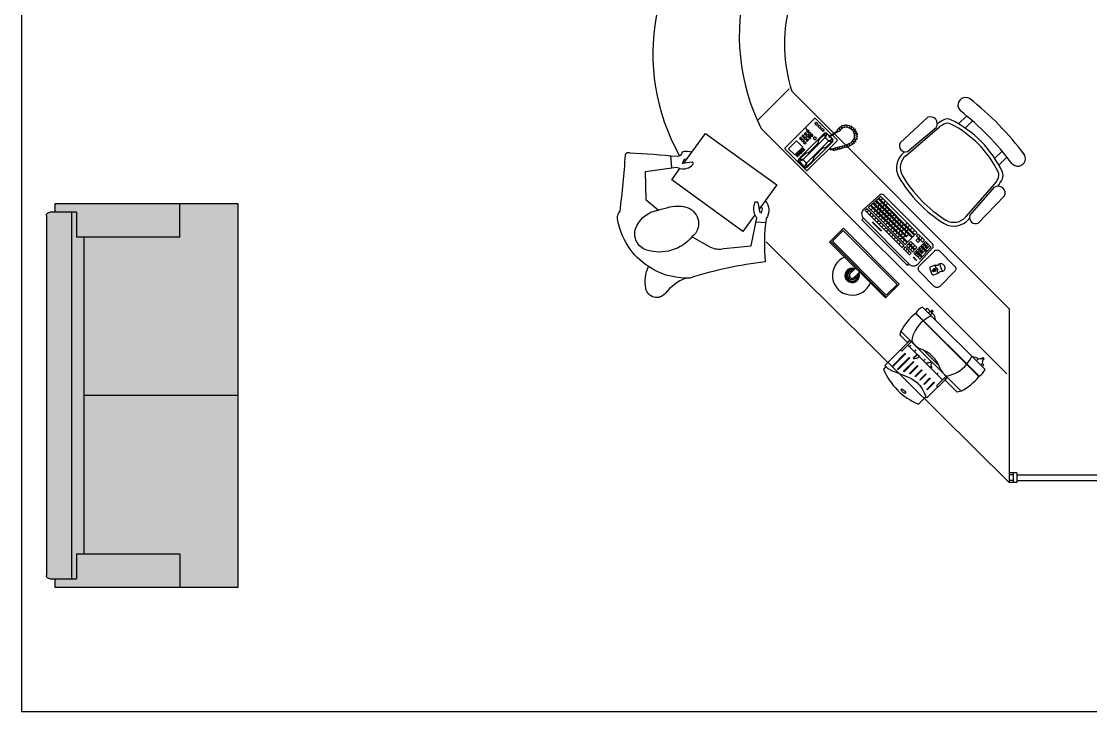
# Model space of a CAD drawing. Header units: inches. Extents: x -55 to 600, y -103 to 167.
# Drawn here: x 418.48 to 424.05, y 40.9 to 44.5 of the extents above; entities that cross this region are included whole.
import ezdxf

# ---------------------------------------------------------------- set-up
doc = ezdxf.new("R2010")
doc.units = ezdxf.units.IN
doc.header["$MEASUREMENT"] = 0
for name, color, linetype in [('AI-Hatch mob', 254, 'Continuous'), ('AI-Mob', 2, 'Continuous'), ('ARREDI_attrezzature', 175, 'Continuous')]:
    doc.layers.add(name, color=color, linetype=linetype)

# ---------------------------------------------------------------- blocks, each defined once
blk = doc.blocks.new('hgfhgd')
at = {"layer": 'ARREDI_attrezzature', "linetype": 'ByBlock'}
h = blk.add_hatch(dxfattribs=at)
h.set_pattern_fill('HEX', color=256, scale=0.01907, angle=405, style=0)
h.set_pattern_definition([(90.04306, (320.3248107, -12.4079187), (0.0041287445, 3.1028e-06), [0.0023837324, -0.0047674648]), (330.04306, (320.3248107, -12.4079187), (-0.0020616851, -0.003577149), [0.0023837324, -0.0047674648]), (30.04306, (320.324809, -12.405535), (0.0020670594, -0.0035740462), [0.0023837324, -0.0047674648])])
edge = h.paths.add_edge_path()
edge.add_line((311.9801, -3.4889), (311.9741, -3.4949))
edge.add_ellipse((311.9453, -3.5029), major_axis=(0.0211, -0.0211), ratio=1, start_angle=119.2713, end_angle=420.6426, ccw=False)
edge.add_line((311.9534, -3.4742), (311.9594, -3.4682))
edge.add_ellipse((311.9453, -3.5029), major_axis=(0.0265, -0.0265), ratio=1, start_angle=112.915, end_angle=426.9988)
for p, q in [((312.7643, -3.675), (312.7643, -4.5828)), ((312.8043, -4.5328), (312.7643, -4.5328)), ((312.7843, -4.5428), (312.7643, -4.5428)), ((312.7843, -4.5328), (312.7843, -4.5828)), ((312.8043, -4.5328), (312.8043, -4.5828)), ((312.8043, -4.5428), (313.597, -4.5428)), ((312.7843, -4.5728), (312.7643, -4.5728)), ((312.8043, -4.5828), (312.7643, -4.5828)), ((312.8043, -4.5728), (313.597, -4.5728))]:
    blk.add_line(p, q)
for centre, radius, start, end in [((311.9903, -2.3467), 1.0841, 130.3829, 209.1721), ((312.4408, -2.2523), 1.0841, 165.1912, 206.5302), ((312.412, -2.2962), 0.8197, 166.3789, 197.4673), ((312.6747, -2.2523), 1.0841, 206.2138, 209.1721)]:
    blk.add_arc(centre, radius, start, end)
for p, q in [((311.6168, -2.5289), (311.451, -2.6946)), ((311.6301, -2.5423), (312.7626, -3.675)), ((312.5002, -2.7125), (312.5426, -2.671)), ((311.7495, -2.6837), (311.5947, -2.8388)), ((311.754, -2.6837), (311.7495, -2.6837)), ((311.7506, -2.7095), (311.7574, -2.7028)), ((311.7619, -2.7207), (311.7506, -2.7095)), ((311.8382, -2.7677), (311.754, -2.6837)), ((311.7574, -2.7028), (311.7686, -2.714)), ((311.7686, -2.714), (311.7619, -2.7207)), ((311.7664, -2.7252), (311.7731, -2.7185)), ((311.7776, -2.7364), (311.7664, -2.7252)), ((311.7731, -2.7185), (311.7843, -2.7297)), ((311.7843, -2.7297), (311.7776, -2.7364)), ((311.8789, -2.7315), (311.8855, -2.7258)), ((311.8814, -2.7417), (311.8789, -2.7315)), ((311.8855, -2.7258), (311.8935, -2.7324)), ((311.8921, -2.721), (311.9003, -2.7187)), ((311.8935, -2.7324), (311.8921, -2.721)), ((311.9171, -2.7301), (311.8975, -2.7324)), ((311.9003, -2.7187), (311.9057, -2.7269)), ((311.9057, -2.7269), (311.9089, -2.7174)), ((311.9089, -2.7174), (311.9164, -2.7167)), ((311.9164, -2.7167), (311.9178, -2.7258)), ((311.9355, -2.7357), (311.9171, -2.7301)), ((311.9178, -2.7258), (311.923, -2.7187)), ((311.923, -2.7187), (311.93, -2.7203)), ((311.93, -2.7203), (311.9309, -2.7303)), ((311.9309, -2.7303), (311.9378, -2.7221)), ((311.9378, -2.7221), (311.9439, -2.7255)), ((311.9439, -2.7255), (311.9407, -2.7346)), ((311.9407, -2.7346), (311.9496, -2.7312)), ((311.9496, -2.7312), (311.9539, -2.7346)), ((312.195, -2.8121), (312.3394, -2.6781)), ((312.2259, -2.8784), (312.4013, -2.7277)), ((312.2335, -2.8569), (312.3837, -2.7314)), ((312.5347, -2.7346), (312.5731, -2.6972)), ((311.4708, -2.7365), (312.7511, -4.0171)), ((311.8012, -2.76), (311.6655, -2.8959)), ((311.6766, -2.7814), (311.6699, -2.7882)), ((311.6833, -2.7882), (311.6766, -2.7814)), ((311.6889, -2.7691), (311.6822, -2.7758)), ((311.6822, -2.7758), (311.689, -2.7825)), ((311.6957, -2.7758), (311.6889, -2.7691)), ((311.689, -2.7825), (311.6957, -2.7758)), ((311.7002, -2.7803), (311.6934, -2.787)), ((311.6934, -2.787), (311.7002, -2.7938)), ((311.7013, -2.7567), (311.6945, -2.7635)), ((311.6945, -2.7635), (311.7013, -2.7702)), ((311.7069, -2.787), (311.7002, -2.7803)), ((311.7002, -2.7938), (311.7069, -2.787)), ((311.708, -2.7634), (311.7013, -2.7567)), ((311.7013, -2.7702), (311.708, -2.7634)), ((311.7125, -2.7679), (311.7058, -2.7747)), ((311.7058, -2.7747), (311.7125, -2.7814)), ((311.7136, -2.7444), (311.7069, -2.7511)), ((311.7069, -2.7511), (311.7136, -2.7578)), ((311.7193, -2.7747), (311.7125, -2.7679)), ((311.7125, -2.7814), (311.7193, -2.7747)), ((311.7204, -2.7511), (311.7136, -2.7444)), ((311.7136, -2.7578), (311.7204, -2.7511)), ((311.7237, -2.7791), (311.717, -2.7859)), ((311.717, -2.7859), (311.7238, -2.7926)), ((311.7248, -2.7556), (311.7181, -2.7623)), ((311.7181, -2.7623), (311.7249, -2.769)), ((311.7305, -2.7859), (311.7237, -2.7791)), ((311.7238, -2.7926), (311.7305, -2.7859)), ((311.7316, -2.7623), (311.7248, -2.7556)), ((311.7249, -2.769), (311.7316, -2.7623)), ((311.7361, -2.7668), (311.7294, -2.7735)), ((311.7294, -2.7735), (311.7361, -2.7803)), ((311.7428, -2.7735), (311.7361, -2.7668)), ((311.7361, -2.7803), (311.7428, -2.7735)), ((311.7418, -2.8465), (311.8023, -2.7858)), ((311.7496, -2.7802), (311.7428, -2.787)), ((311.7428, -2.787), (311.7518, -2.796)), ((311.7586, -2.7892), (311.7496, -2.7802)), ((311.8023, -2.7656), (311.772, -2.7959)), ((311.7821, -2.7409), (311.7888, -2.7342)), ((311.7933, -2.7521), (311.7821, -2.7409)), ((311.7888, -2.7342), (311.8, -2.7454)), ((311.8, -2.7454), (311.7933, -2.7521)), ((311.8124, -2.76), (311.8012, -2.76)), ((311.8079, -2.7622), (311.8023, -2.7656)), ((311.8023, -2.7656), (311.8023, -2.7858)), ((311.8023, -2.7858), (311.8057, -2.7847)), ((311.8057, -2.7847), (311.8147, -2.7645)), ((311.8214, -2.8004), (311.8057, -2.7847)), ((311.8147, -2.7645), (311.8079, -2.7622)), ((311.8282, -2.7757), (311.8124, -2.76)), ((311.8147, -2.7645), (311.8271, -2.7769)), ((311.8237, -2.7802), (311.8335, -2.7706)), ((311.827, -2.7835), (311.8237, -2.7802)), ((311.8367, -2.7752), (311.827, -2.7835)), ((311.8306, -2.7804), (311.8416, -2.7914)), ((311.845, -2.7925), (311.8318, -2.7794)), ((311.8335, -2.7706), (311.8476, -2.762)), ((311.8455, -2.7695), (311.8367, -2.7752)), ((311.8663, -2.7958), (311.8421, -2.7717)), ((311.8589, -2.7615), (311.8455, -2.7695)), ((311.8476, -2.762), (311.861, -2.754)), ((311.8651, -2.7567), (311.8589, -2.7615)), ((311.861, -2.754), (311.8666, -2.7479)), ((311.8707, -2.7506), (311.8651, -2.7567)), ((311.8666, -2.7479), (311.8687, -2.7472)), ((311.8687, -2.7422), (311.8737, -2.7363)), ((311.8687, -2.7472), (311.8687, -2.7422)), ((311.8778, -2.7517), (311.8707, -2.7506)), ((311.8737, -2.7363), (311.8814, -2.7417)), ((311.8821, -2.7456), (311.8778, -2.7517)), ((311.8975, -2.7324), (311.8821, -2.7456)), ((311.9503, -2.7482), (311.9355, -2.7357)), ((311.9442, -2.8071), (311.958, -2.7868)), ((311.9539, -2.7346), (311.9489, -2.7428)), ((311.9489, -2.7428), (311.9587, -2.738)), ((311.9578, -2.7671), (311.9503, -2.7482)), ((311.9619, -2.7434), (311.956, -2.7498)), ((311.956, -2.7498), (311.9657, -2.7505)), ((311.958, -2.7868), (311.9578, -2.7671)), ((311.9587, -2.738), (311.9619, -2.7434)), ((311.9675, -2.7559), (311.9601, -2.7621)), ((311.9601, -2.7621), (311.9707, -2.7609)), ((311.9712, -2.7677), (311.9623, -2.7712)), ((311.9623, -2.7712), (311.9714, -2.7748)), ((311.9717, -2.7805), (311.9623, -2.7834)), ((311.9623, -2.7834), (311.971, -2.788)), ((311.9657, -2.7505), (311.9675, -2.7559)), ((311.9707, -2.7609), (311.9712, -2.7677)), ((311.9714, -2.7748), (311.9717, -2.7805)), ((311.5947, -2.8388), (311.5947, -2.8432)), ((311.6553, -2.8005), (311.6138, -2.8421)), ((311.6138, -2.8421), (311.6464, -2.8746)), ((311.6464, -2.8746), (311.6879, -2.8331)), ((311.6879, -2.8331), (311.6553, -2.8005)), ((311.6699, -2.7882), (311.6766, -2.7949)), ((311.6766, -2.7949), (311.6833, -2.7882)), ((311.6878, -2.7926), (311.6811, -2.7994)), ((311.6811, -2.7994), (311.6879, -2.8061)), ((311.6856, -2.842), (311.689, -2.8387)), ((311.6946, -2.851), (311.6856, -2.842)), ((311.6946, -2.7994), (311.6878, -2.7926)), ((311.6879, -2.8061), (311.6946, -2.7994)), ((311.689, -2.8387), (311.698, -2.8476)), ((311.6991, -2.8039), (311.6923, -2.8106)), ((311.6923, -2.8106), (311.6991, -2.8173)), ((311.7058, -2.8106), (311.6991, -2.8039)), ((311.6991, -2.8173), (311.7058, -2.8106)), ((311.7114, -2.7915), (311.7047, -2.7982)), ((311.7047, -2.7982), (311.7114, -2.805)), ((311.7093, -2.9397), (311.8439, -2.8048)), ((311.7182, -2.7982), (311.7114, -2.7915)), ((311.7114, -2.805), (311.7182, -2.7982)), ((311.7116, -2.9554), (311.8663, -2.8003)), ((311.7272, -2.8543), (311.7384, -2.8431)), ((311.7597, -2.8218), (311.7384, -2.8431)), ((311.7518, -2.796), (311.7586, -2.7892)), ((311.7597, -2.8644), (311.8203, -2.8037)), ((311.7664, -2.8128), (311.7597, -2.8218)), ((311.7687, -2.8038), (311.7664, -2.8128)), ((311.772, -2.7959), (311.7687, -2.8038)), ((311.7934, -2.8397), (311.7844, -2.8464)), ((311.8024, -2.8374), (311.7934, -2.8397)), ((311.8102, -2.8341), (311.8024, -2.8374)), ((311.8405, -2.8037), (311.8102, -2.8341)), ((311.8203, -2.8037), (311.8214, -2.8004)), ((311.8405, -2.8037), (311.8203, -2.8037)), ((311.8214, -2.8004), (311.8416, -2.7914)), ((311.8317, -2.8474), (311.8248, -2.8419)), ((311.8282, -2.8385), (311.8333, -2.8418)), ((311.8333, -2.8418), (311.8376, -2.8424)), ((311.8376, -2.8424), (311.8426, -2.8433)), ((311.8439, -2.7981), (311.8405, -2.8037)), ((311.8416, -2.7914), (311.8439, -2.7981)), ((311.8439, -2.8048), (311.845, -2.7925)), ((311.8472, -2.8406), (311.8581, -2.8379)), ((311.8476, -2.8456), (311.8472, -2.8406)), ((311.8567, -2.842), (311.8544, -2.8515)), ((311.8608, -2.8497), (311.8567, -2.842)), ((311.8581, -2.8379), (311.8776, -2.8328)), ((311.869, -2.8379), (311.866, -2.8481)), ((311.8663, -2.8003), (311.8663, -2.7958)), ((311.8735, -2.8465), (311.869, -2.8379)), ((311.8776, -2.8328), (311.8917, -2.8283)), ((311.8794, -2.8347), (311.879, -2.8447)), ((311.8828, -2.8435), (311.8794, -2.8347)), ((311.8901, -2.8408), (311.8828, -2.8435)), ((311.8912, -2.8315), (311.8901, -2.8408)), ((311.8953, -2.8396), (311.8912, -2.8315)), ((311.8917, -2.8283), (311.8937, -2.8294)), ((311.8937, -2.8294), (311.8949, -2.8269)), ((311.8949, -2.8269), (311.9153, -2.821)), ((311.9026, -2.8374), (311.8953, -2.8396)), ((311.9053, -2.8278), (311.9026, -2.8374)), ((311.9099, -2.836), (311.9053, -2.8278)), ((311.916, -2.8348), (311.9099, -2.836)), ((311.9153, -2.821), (311.9442, -2.8071)), ((311.9185, -2.8242), (311.916, -2.8348)), ((311.9246, -2.8316), (311.9185, -2.8242)), ((311.9335, -2.8269), (311.9246, -2.8316)), ((311.9365, -2.8253), (311.9294, -2.8178)), ((311.9294, -2.8178), (311.9335, -2.8269)), ((311.9433, -2.8216), (311.9365, -2.8253)), ((311.9492, -2.8184), (311.943, -2.8123)), ((311.943, -2.8123), (311.9433, -2.8216)), ((311.956, -2.8139), (311.9492, -2.8184)), ((311.9603, -2.8073), (311.951, -2.8048)), ((311.951, -2.8048), (311.956, -2.8139)), ((311.9683, -2.7943), (311.9567, -2.795)), ((311.9567, -2.795), (311.9639, -2.8018)), ((311.9639, -2.8018), (311.9603, -2.8073)), ((311.971, -2.788), (311.9683, -2.7943)), ((311.5947, -2.8432), (311.7071, -2.9554)), ((311.652, -2.8757), (311.6554, -2.8724)), ((311.661, -2.8847), (311.652, -2.8757)), ((311.6554, -2.8724), (311.6644, -2.8813)), ((311.6587, -2.869), (311.6621, -2.8656)), ((311.6677, -2.878), (311.6587, -2.869)), ((311.6644, -2.8813), (311.661, -2.8847)), ((311.6621, -2.8656), (311.6711, -2.8746)), ((311.6655, -2.8959), (311.6644, -2.906)), ((311.6655, -2.8623), (311.6688, -2.8589)), ((311.6744, -2.8712), (311.6655, -2.8623)), ((311.6711, -2.8746), (311.6677, -2.878)), ((311.6677, -2.9027), (311.6711, -2.8971)), ((311.6688, -2.8589), (311.6778, -2.8679)), ((311.6711, -2.8971), (311.7014, -2.8667)), ((311.6711, -2.8971), (311.6913, -2.897)), ((311.6722, -2.8555), (311.6755, -2.8521)), ((311.6812, -2.8645), (311.6722, -2.8555)), ((311.6778, -2.8679), (311.6744, -2.8712)), ((311.6755, -2.8521), (311.6845, -2.8611)), ((311.6789, -2.8488), (311.6823, -2.8454)), ((311.6879, -2.8578), (311.6789, -2.8488)), ((311.6845, -2.8611), (311.6812, -2.8645)), ((311.6823, -2.8454), (311.6913, -2.8544)), ((311.6913, -2.8544), (311.6879, -2.8578)), ((311.6913, -2.897), (311.6902, -2.9004)), ((311.7418, -2.8465), (311.6913, -2.897)), ((311.698, -2.8476), (311.6946, -2.851)), ((311.7014, -2.8667), (311.7092, -2.8633)), ((311.7092, -2.8633), (311.7182, -2.8611)), ((311.7597, -2.8644), (311.7093, -2.915)), ((311.7182, -2.8611), (311.7272, -2.8543)), ((311.7396, -2.9048), (311.7429, -2.897)), ((311.7429, -2.897), (311.7452, -2.888)), ((311.7452, -2.888), (311.7519, -2.879)), ((311.7519, -2.879), (311.7631, -2.8678)), ((311.7844, -2.8464), (311.7631, -2.8678)), ((311.836, -2.8486), (311.8317, -2.8474)), ((311.8435, -2.8474), (311.836, -2.8486)), ((311.8426, -2.8433), (311.8453, -2.8433)), ((311.8478, -2.8513), (311.8435, -2.8474)), ((311.8453, -2.8433), (311.8476, -2.8456)), ((311.851, -2.8531), (311.8478, -2.8513)), ((311.8544, -2.8515), (311.851, -2.8531)), ((311.866, -2.8481), (311.8608, -2.8497)), ((311.879, -2.8447), (311.8735, -2.8465)), ((312.2132, -2.8629), (312.2188, -2.8582)), ((312.2132, -2.8629), (312.2187, -2.8582)), ((312.6885, -2.892), (312.7268, -2.8546)), ((312.7098, -2.9271), (312.7523, -2.8856)), ((311.6644, -2.906), (311.6981, -2.9397)), ((311.67, -2.9094), (311.6677, -2.9027)), ((311.6902, -2.9004), (311.67, -2.9094)), ((311.67, -2.9094), (311.697, -2.9363)), ((311.7059, -2.9161), (311.6902, -2.9004)), ((311.7059, -2.9161), (311.697, -2.9363)), ((311.697, -2.9363), (311.7037, -2.9386)), ((311.6981, -2.9397), (311.7093, -2.9397)), ((311.7037, -2.9386), (311.7093, -2.9352)), ((311.7093, -2.915), (311.7059, -2.9161)), ((311.7093, -2.9352), (311.7396, -2.9048)), ((311.7093, -2.9352), (311.7093, -2.915)), ((311.7071, -2.9554), (311.7116, -2.9554)), ((312.5374, -3.1974), (312.6887, -3.0254)), ((312.5591, -3.1902), (312.6881, -3.0431)), ((312.0057, -3.157), (312.0877, -3.0837)), ((312.0579, -3.1221), (312.065, -3.1158)), ((312.0676, -3.1159), (312.2559, -3.3051)), ((312.0715, -3.1127), (312.2595, -3.3015)), ((312.0716, -3.11), (312.0786, -3.1036)), ((312.0812, -3.1037), (312.2688, -3.2922)), ((312.0851, -3.1005), (312.2724, -3.2887)), ((312.0852, -3.0978), (312.0923, -3.0915)), ((312.0948, -3.0915), (312.2818, -3.2793)), ((312.1048, -3.1015), (312.0954, -3.1108)), ((312.1177, -3.1145), (312.1083, -3.1238)), ((312.1111, -3.0838), (312.3633, -3.3372)), ((312.603, -3.2298), (312.7404, -3.0886)), ((312.013, -3.1639), (312.2045, -3.3562)), ((312.0131, -3.1612), (312.0202, -3.1548)), ((312.032, -3.1642), (312.0226, -3.1735)), ((312.0228, -3.1549), (312.2139, -3.3469)), ((312.0306, -3.1492), (312.2206, -3.3402)), ((312.0307, -3.1465), (312.0377, -3.1402)), ((312.0449, -3.1771), (312.0355, -3.1864)), ((312.0403, -3.1403), (312.23, -3.3309)), ((312.0527, -3.1527), (312.0434, -3.162)), ((312.0442, -3.137), (312.2336, -3.3273)), ((312.0443, -3.1343), (312.0514, -3.128)), ((312.0539, -3.1281), (312.2268, -3.3018)), ((312.0656, -3.1657), (312.0563, -3.175)), ((312.0579, -3.1248), (312.2304, -3.2982)), ((312.0689, -3.1431), (312.0596, -3.1524)), ((312.074, -3.1223), (312.0646, -3.1316)), ((312.0816, -3.1559), (312.0723, -3.1652)), ((312.0869, -3.1353), (312.0775, -3.1446)), ((312.0944, -3.1687), (312.085, -3.178)), ((312.0996, -3.1481), (312.0903, -3.1574)), ((312.0998, -3.1224), (312.0905, -3.1317)), ((312.1124, -3.1609), (312.103, -3.1702)), ((312.1126, -3.1352), (312.1032, -3.1445)), ((312.1251, -3.1737), (312.1157, -3.183)), ((312.1253, -3.148), (312.1159, -3.1573)), ((312.1304, -3.1273), (312.1211, -3.1366)), ((312.138, -3.1608), (312.1287, -3.1701)), ((312.1508, -3.1736), (312.1414, -3.1829)), ((311.9959, -3.2132), (312.0043, -3.2049)), ((311.9959, -3.2132), (312.2333, -3.4517)), ((312.0043, -3.2049), (312.2416, -3.4434)), ((312.0576, -3.1899), (312.0482, -3.1992)), ((312.0703, -3.2027), (312.061, -3.212)), ((312.0783, -3.1785), (312.069, -3.1878)), ((312.0831, -3.2155), (312.0737, -3.2248)), ((312.0911, -3.1913), (312.0817, -3.2006)), ((312.0958, -3.2283), (312.0865, -3.2376)), ((312.1038, -3.2041), (312.0945, -3.2134)), ((312.1071, -3.1815), (312.0978, -3.1908)), ((312.1166, -3.2169), (312.1072, -3.2262)), ((312.1199, -3.1943), (312.1105, -3.2036)), ((312.1293, -3.2297), (312.12, -3.239)), ((312.1326, -3.2071), (312.1233, -3.2164)), ((312.1378, -3.1865), (312.1285, -3.1958)), ((312.1453, -3.2199), (312.136, -3.2292)), ((312.1506, -3.1993), (312.1412, -3.2086)), ((312.1581, -3.2327), (312.1487, -3.242)), ((312.1633, -3.2121), (312.154, -3.2214)), ((312.1635, -3.1864), (312.1542, -3.1957)), ((312.1761, -3.2249), (312.1667, -3.2342)), ((312.1763, -3.1992), (312.1669, -3.2085)), ((312.189, -3.212), (312.1796, -3.2213)), ((312.2017, -3.2248), (312.1924, -3.2341)), ((312.2323, -3.2297), (312.223, -3.239)), ((312.5526, -3.2104), (312.5574, -3.2049)), ((311.8277, -3.3293), (311.9002, -3.257)), ((311.8429, -3.3249), (311.899, -3.2689)), ((311.899, -3.2689), (312.1793, -3.5496)), ((311.9002, -3.257), (312.1912, -3.5485)), ((312.1086, -3.2411), (312.0992, -3.2504)), ((312.1213, -3.2539), (312.1119, -3.2632)), ((312.134, -3.2667), (312.1247, -3.276)), ((312.142, -3.2425), (312.1327, -3.2518)), ((312.1468, -3.2795), (312.1374, -3.2888)), ((312.1548, -3.2553), (312.1454, -3.2646)), ((312.1675, -3.2681), (312.1582, -3.2774)), ((312.1708, -3.2455), (312.1615, -3.2548)), ((312.1803, -3.2809), (312.1709, -3.2902)), ((312.1836, -3.2583), (312.1742, -3.2676)), ((312.1888, -3.2377), (312.1794, -3.247)), ((312.1963, -3.2711), (312.187, -3.2804)), ((312.2015, -3.2505), (312.1922, -3.2598)), ((312.209, -3.2839), (312.1997, -3.2932)), ((312.2143, -3.2633), (312.2049, -3.2726)), ((312.2145, -3.2376), (312.2051, -3.2469)), ((312.227, -3.2761), (312.2177, -3.2854)), ((312.2272, -3.2504), (312.2179, -3.2597)), ((312.2398, -3.2889), (312.2268, -3.3018)), ((312.24, -3.2632), (312.2306, -3.2725)), ((312.2451, -3.2425), (312.2357, -3.2518)), ((312.2578, -3.2553), (312.2485, -3.2646)), ((312.2706, -3.2681), (312.2612, -3.2774)), ((312.2818, -3.282), (312.2751, -3.2887)), ((312.2885, -3.2888), (312.2818, -3.2954)), ((312.2912, -3.2888), (312.3199, -3.3177)), ((311.4965, -3.3279), (312.7643, -4.5828)), ((311.8277, -3.3293), (312.1188, -3.6208)), ((311.8324, -3.3247), (312.1234, -3.6161)), ((311.8429, -3.3249), (312.1232, -3.6056)), ((312.1595, -3.2923), (312.1502, -3.3016)), ((312.1723, -3.3051), (312.1629, -3.3144)), ((312.185, -3.3179), (312.1756, -3.3272)), ((312.193, -3.2937), (312.1837, -3.303)), ((312.1977, -3.3307), (312.1884, -3.34)), ((312.2057, -3.3065), (312.1964, -3.3158)), ((312.2185, -3.3193), (312.2091, -3.3286)), ((312.2201, -3.2951), (312.2108, -3.3044)), ((312.23, -3.3335), (312.2233, -3.3402)), ((312.2367, -3.3403), (312.23, -3.347)), ((312.2559, -3.3077), (312.2362, -3.3273)), ((312.2394, -3.3403), (312.2682, -3.3692)), ((312.2497, -3.3274), (312.243, -3.3341)), ((312.243, -3.3367), (312.2717, -3.3656)), ((312.2615, -3.3366), (312.2521, -3.3459)), ((312.2523, -3.3274), (312.2811, -3.3563)), ((312.2688, -3.2949), (312.2621, -3.3015)), ((312.286, -3.3122), (312.2793, -3.3188)), ((312.2793, -3.3215), (312.2872, -3.3294)), ((312.2818, -3.2981), (312.3106, -3.327)), ((312.2887, -3.3122), (312.2965, -3.32)), ((312.2965, -3.3227), (312.2898, -3.3294)), ((312.3003, -3.298), (312.2909, -3.3073)), ((312.3108, -3.3085), (312.3014, -3.3178)), ((312.3137, -3.34), (312.307, -3.3467)), ((312.3199, -3.3203), (312.3132, -3.327)), ((312.3164, -3.34), (312.3366, -3.3603)), ((312.3267, -3.3271), (312.32, -3.3338)), ((312.32, -3.3364), (312.3401, -3.3567)), ((312.3352, -3.333), (312.3258, -3.3423)), ((312.3293, -3.3271), (312.3554, -3.3533)), ((312.3423, -3.3402), (312.333, -3.3495)), ((312.2139, -3.3496), (312.2071, -3.3562)), ((312.2206, -3.3564), (312.2139, -3.363)), ((312.2139, -3.3657), (312.2427, -3.3946)), ((312.2324, -3.3656), (312.223, -3.3749)), ((312.2232, -3.3564), (312.252, -3.3853)), ((312.23, -3.3496), (312.2588, -3.3785)), ((312.2429, -3.3761), (312.2335, -3.3854)), ((312.2485, -3.3495), (312.2392, -3.3588)), ((312.252, -3.3879), (312.2453, -3.3946)), ((312.259, -3.36), (312.2496, -3.3693)), ((312.2681, -3.3718), (312.2614, -3.3785)), ((312.2719, -3.3471), (312.2626, -3.3564)), ((312.2749, -3.3786), (312.2682, -3.3853)), ((312.2682, -3.388), (312.2974, -3.4173)), ((312.2834, -3.3845), (312.274, -3.3938)), ((312.2811, -3.359), (312.2744, -3.3656)), ((312.2775, -3.3786), (312.3064, -3.4077)), ((312.2878, -3.3658), (312.2811, -3.3724)), ((312.2811, -3.3751), (312.3097, -3.4038)), ((312.2906, -3.3917), (312.2812, -3.401)), ((312.2963, -3.3716), (312.287, -3.3809)), ((312.2977, -3.3989), (312.2884, -3.4082)), ((312.2895, -3.4422), (312.3632, -3.3605)), ((312.2905, -3.3658), (312.3107, -3.386)), ((312.3008, -3.3529), (312.2941, -3.3595)), ((312.2941, -3.3622), (312.3143, -3.3825)), ((312.3035, -3.3788), (312.2941, -3.3882)), ((312.3093, -3.3588), (312.2999, -3.3681)), ((312.3236, -3.3732), (312.3013, -3.3954)), ((312.3034, -3.3529), (312.3309, -3.3805)), ((312.307, -3.3493), (312.3342, -3.3766)), ((312.3164, -3.366), (312.3071, -3.3753)), ((312.3124, -3.4037), (312.331, -3.3831)), ((312.3222, -3.3459), (312.3129, -3.3552)), ((312.3294, -3.3531), (312.32, -3.3624)), ((312.3495, -3.3474), (312.3272, -3.3696)), ((312.3369, -3.3765), (312.3555, -3.3559)), ((312.2333, -3.4517), (312.2416, -3.4434)), ((312.3002, -3.4173), (312.3065, -3.4102)), ((312.3773, -3.4503), (312.3553, -3.4587)), ((312.417, -3.4827), (312.4011, -3.4411)), ((311.935, -3.4926), (311.9629, -3.4647)), ((311.9836, -3.4854), (311.9557, -3.5133)), ((312.351, -3.4683), (312.3616, -3.4959)), ((312.3563, -3.4821), (312.3648, -3.4788)), ((312.3712, -3.5002), (312.3932, -3.4918)), ((312.3819, -3.4723), (312.3905, -3.469)), ((312.1188, -3.6208), (312.1912, -3.5485)), ((312.1232, -3.6056), (312.1793, -3.5496)), ((312.3424, -3.6988), (312.312, -3.6685)), ((312.3271, -3.6835), (312.336, -3.6746)), ((312.336, -3.6746), (312.3541, -3.6926)), ((312.6061, -4.0301), (312.2767, -3.7011)), ((312.6069, -4.0294), (312.2774, -3.7003)), ((312.3552, -3.692), (312.342, -3.699)), ((312.342, -3.699), (312.3536, -3.7106)), ((312.3606, -3.6973), (312.3536, -3.7106)), ((312.6381, -3.9942), (312.3538, -3.7102)), ((312.3552, -3.692), (312.3606, -3.6973)), ((312.3572, -3.6906), (312.3593, -3.6927)), ((312.363, -3.689), (312.3576, -3.6944)), ((312.3582, -3.6895), (312.3604, -3.6917)), ((312.3635, -3.6896), (312.3582, -3.6949)), ((312.3591, -3.6881), (312.3616, -3.6905)), ((312.3598, -3.6933), (312.362, -3.6954)), ((312.36, -3.6985), (312.3727, -3.7112)), ((312.3609, -3.6922), (312.3631, -3.6944)), ((312.3621, -3.691), (312.3645, -3.6934)), ((312.3727, -3.7112), (312.3777, -3.7341)), ((312.1997, -3.7934), (312.1941, -3.8137)), ((312.1941, -3.8137), (312.2343, -3.8538)), ((312.1997, -3.7934), (312.5133, -4.1066)), ((312.2472, -3.8409), (312.2343, -3.8538)), ((312.2408, -3.8473), (312.116, -3.9722)), ((312.1975, -3.8906), (312.2045, -3.8976)), ((312.2542, -3.8478), (312.2045, -3.8976)), ((312.2352, -3.8668), (312.2834, -3.9149)), ((312.2435, -3.875), (312.2517, -3.8668)), ((312.2699, -3.9014), (312.2794, -3.8919)), ((312.3149, -3.8912), (312.3989, -3.9752)), ((312.2865, -3.9153), (312.2957, -3.9246)), ((312.2946, -3.9261), (312.4161, -4.0475)), ((312.3179, -3.9493), (312.3265, -3.9407)), ((312.5953, -3.9335), (312.5724, -3.9285)), ((312.6024, -3.9406), (312.5953, -3.9335)), ((312.6187, -3.9378), (312.6259, -3.9305)), ((312.6259, -3.9305), (312.6336, -3.9382)), ((312.6336, -3.9382), (312.6263, -3.9454)), ((312.1214, -3.9791), (312.1085, -3.992)), ((312.3554, -3.9868), (312.3627, -3.9794)), ((312.387, -4.0184), (312.3939, -4.0114)), ((312.6231, -3.9791), (312.632, -3.9702)), ((312.632, -3.9702), (312.6235, -3.9617)), ((312.4421, -4.0355), (312.3355, -4.1421)), ((312.4351, -4.0285), (312.3854, -4.0783)), ((312.4231, -4.0545), (312.4231, -4.0545)), ((312.4421, -4.0355), (312.4292, -4.0484)), ((312.4931, -4.1122), (312.4292, -4.0484)), ((312.3924, -4.0852), (312.3854, -4.0783)), ((312.5133, -4.1066), (312.4931, -4.1122)), ((312.3299, -4.1366), (312.2916, -4.1749))]:
    blk.add_line(p, q, dxfattribs=at)
for points in [[(311.1102, -2.8593), (311.1804, -2.7628), (311.5523, -3.0311)], [(311.0058, -2.9414), (311.0006, -2.8781)], [(311.0675, -2.9179), (311.1102, -2.8593)], [(311.4387, -3.1871), (311.3752, -3.2744), (311.0045, -3.0046), (311.0476, -2.9452)], [(311.5523, -3.0311), (311.4923, -3.1135)], [(311.4923, -3.1135), (311.4606, -3.1572)], [(311.4635, -3.1723), (311.4732, -3.1757), (311.4787, -3.1556), (311.4715, -3.1422)], [(311.4941, -3.2292), (311.4433, -3.2255)]]:
    blk.add_lwpolyline(points, dxfattribs=at)
for points in [[(310.8837, -3.4572, -0.211244), (310.7223, -3.2078, -0.237736), (310.735, -3.168, 0.013522), (310.7635, -2.8764, -0.519186), (310.7856, -2.8631, -0.006355), (311.0327, -2.8808, 0.389559), (311.0613, -2.8587, -0.191247), (311.1102, -2.8593, -0.669733)], [(311.0476, -2.9452, 0.270208), (311.1151, -2.925, 0.677962), (311.1088, -2.9117), (311.0614, -2.9188), (311.0707, -2.8939), (311.0835, -2.896)], [(310.9336, -3.162), (310.8711, -3.1105), (310.8679, -2.9602), (311.0296, -2.9381, 0.069632), (311.0476, -2.9452, 0.677962)], [(311.4923, -3.1135, -0.343524), (311.4971, -3.2064, 0.05975), (311.4921, -3.433, 0.050185), (311.0992, -3.517, -0.014745), (311.0776, -3.5172, -0.237736)], [(311.4387, -3.1871, -0.197105), (311.4381, -3.1238, -0.677488), (311.454, -3.1238, -0.000493), (311.4635, -3.1723, 0.12949)], [(311.1119, -3.3005, -0.302908), (310.8744, -3.3711, -0.428858), (310.8173, -3.2563, -0.240919), (310.9123, -3.168, -0.001826), (310.9336, -3.162, -0.148113)], [(310.9336, -3.162, -0.005208), (310.9946, -3.1459, -0.148113), (311.0897, -3.1503, -0.111126)], [(311.0897, -3.1503, -0.570808), (311.1119, -3.3005, -0.302908)], [(311.1114, -3.3011), (311.2038, -3.3534, 0.198792), (311.2766, -3.3624), (311.4192, -3.3491), (311.4477, -3.2032, -0.055302), (311.4387, -3.1871, -0.677488)], [(311.0776, -3.5172, 0.128718), (310.9711, -3.5968, -0.643745), (310.8697, -3.5713, -0.152619), (310.8837, -3.4572, 21.223973)], [(311.0776, -3.5172, -0.140924), (310.8837, -3.4572, -0.237736)]]:
    blk.add_lwpolyline(points, format="xyb", dxfattribs=at)
blk.add_lwpolyline([(312.4021, -3.3762), (312.4797, -3.4542, -0.414214), (312.4797, -3.4825), (312.4017, -3.5601, -0.414214), (312.3734, -3.56), (312.2958, -3.482, -0.414214), (312.2959, -3.4537), (312.3738, -3.3761, -0.414214)], format="xyb", close=True, dxfattribs=at)
for points in [[(312.369, -3.4755), (312.3703, -3.4788), (312.3785, -3.4754), (312.3772, -3.4722)], [(312.3603, -3.685), (312.3676, -3.6923), (312.3669, -3.693), (312.3596, -3.6857)], [(312.2217, -3.9093), (312.2237, -3.9114), (312.1556, -3.9795), (312.1536, -3.9775)], [(312.2431, -3.9308), (312.2452, -3.9328), (312.1845, -3.9935), (312.1825, -3.9915)], [(312.2646, -3.9522), (312.2666, -3.9543), (312.2157, -4.0052), (312.2137, -4.0032)], [(312.2865, -3.9153), (312.2847, -3.9136), (312.2639, -3.9344), (312.2657, -3.9362)], [(312.6241, -3.9344), (312.6297, -3.94), (312.6293, -3.9403), (312.6238, -3.9348)], [(312.6251, -3.9335), (312.6306, -3.939), (312.6303, -3.9394), (312.6247, -3.9338)], [(312.626, -3.9325), (312.6316, -3.9381), (312.6313, -3.9384), (312.6257, -3.9328)], [(312.2861, -3.9737), (312.2881, -3.9757), (312.2469, -4.0169), (312.2449, -4.0149)], [(312.3076, -3.9951), (312.3096, -3.9971), (312.2754, -4.0313), (312.2734, -4.0293)], [(312.329, -4.0166), (312.3311, -4.0186), (312.3004, -4.0493), (312.2984, -4.0473)], [(312.3505, -4.038), (312.3525, -4.04), (312.3207, -4.0719), (312.3187, -4.0699)], [(312.372, -4.0595), (312.374, -4.0615), (312.336, -4.0996), (312.3339, -4.0976)]]:
    blk.add_lwpolyline(points, close=True, dxfattribs=at)
for centre in [(312.0539, -3.2274), (312.0607, -3.2342), (312.0674, -3.241), (312.0742, -3.2477), (312.0809, -3.2545), (312.0877, -3.2613), (312.0945, -3.2681), (312.2663, -3.4102), (312.273, -3.417), (312.2798, -3.4238)]:
    blk.add_circle(centre, 0.0022, dxfattribs=at)
for centre, radius, start, end in [((312.5369, -2.6146), 0.0401, 42.2871, 231.5412), ((311.5746, -3.8261), 1.5871, 36.9158, 51.7344), ((312.3531, -2.7118), 0.0363, 327.1914, 112.1687), ((311.5746, -3.8261), 1.5071, 36.9158, 51.7344), ((312.5096, -2.8755), 0.2032, 114.2946, 126.2299), ((312.5096, -2.8755), 0.1832, 118.0074, 126.2299), ((312.4423, -2.7491), 0.04, 62.8622, 118.0074), ((312.4424, -2.7267), 0.04, 63.9399, 114.2946), ((312.2067, -3.2088), 0.5766, 25.0826, 63.9399), ((312.2067, -3.2088), 0.5566, 26.1587, 62.8622), ((312.2235, -2.8266), 0.032, 153.0413, 288.282), ((312.2776, -2.9415), 0.1016, 129.3251, 208.2164), ((312.2776, -2.9415), 0.0816, 129.3251, 208.2164), ((312.8085, -2.8926), 0.0401, 217.109, 44.3251), ((312.8043, -2.6251), 0.716, 210.6001, 238.0501), ((312.8043, -2.6251), 0.696, 210.6001, 238.0501), ((312.5451, -2.9118), 0.1832, 321.6598, 331.0822), ((312.5451, -2.9118), 0.2032, 321.6598, 334.7896), ((312.6704, -2.981), 0.04, 331.0822, 26.1587), ((312.6927, -2.9813), 0.04, 334.7896, 25.0826), ((312.707, -3.0741), 0.0363, 336.4815, 121.4588), ((312.0662, -3.1172), 0.00187, 44.8644, 131.7703), ((312.0728, -3.1113), 0.00187, 131.7703, 224.8644), ((312.0799, -3.105), 0.00187, 44.8644, 131.7703), ((312.0865, -3.0992), 0.00187, 131.7703, 224.8644), ((312.0994, -3.0954), 0.0165, 44.8644, 134.8644), ((312.0935, -3.0929), 0.00187, 44.8644, 131.7703), ((312.0277, -3.1816), 0.033, 131.7703, 224.8644), ((312.0144, -3.1626), 0.00187, 131.7703, 224.8644), ((312.0214, -3.1562), 0.00187, 44.8644, 131.7703), ((312.0319, -3.1479), 0.00187, 131.7703, 224.8644), ((312.039, -3.1416), 0.00187, 44.8644, 131.7703), ((312.0455, -3.1357), 0.00187, 131.7703, 224.8644), ((312.0526, -3.1294), 0.00187, 44.8644, 131.7703), ((312.0592, -3.1235), 0.00187, 131.7703, 224.8644), ((312.4756, -3.1442), 0.1016, 240.4338, 319.3251), ((312.4756, -3.1442), 0.0816, 240.4338, 319.3251), ((312.5892, -3.201), 0.032, 160.3682, 295.6089), ((312.2737, -3.2873), 0.00187, 224.8644, 314.8644), ((312.2804, -3.2807), 0.00187, 314.8644, 44.8644), ((312.2898, -3.2901), 0.00187, 44.8644, 134.8644), ((312.222, -3.3389), 0.00187, 224.8644, 314.8644), ((312.2287, -3.3322), 0.00187, 314.8644, 44.8644), ((312.2349, -3.326), 0.00187, 224.8644, 314.8644), ((312.2381, -3.3416), 0.00187, 44.8644, 134.8644), ((312.2443, -3.3354), 0.00187, 134.8644, 224.8644), ((312.251, -3.3287), 0.00187, 44.8644, 134.8644), ((312.2546, -3.3064), 0.00187, 314.8644, 44.8644), ((312.2608, -3.3002), 0.00187, 224.8644, 314.8644), ((312.2675, -3.2935), 0.00187, 314.8644, 44.8644), ((312.2807, -3.3202), 0.00187, 134.8644, 224.8644), ((312.2831, -3.2968), 0.00187, 134.8644, 224.8644), ((312.2874, -3.3135), 0.00187, 44.8644, 134.8644), ((312.2885, -3.328), 0.00187, 224.8644, 314.8644), ((312.2952, -3.3214), 0.00187, 314.8644, 44.8644), ((312.3119, -3.3257), 0.00187, 224.8644, 314.8644), ((312.315, -3.3413), 0.00187, 44.8644, 134.8644), ((312.3213, -3.3351), 0.00187, 134.8644, 224.8644), ((312.3186, -3.319), 0.00187, 314.8644, 44.8644), ((312.328, -3.3284), 0.00187, 44.8644, 134.8644), ((312.3516, -3.3488), 0.0165, 314.8644, 44.8644), ((312.2058, -3.3549), 0.00187, 224.8644, 314.8644), ((312.2152, -3.3644), 0.00187, 134.8644, 224.8644), ((312.2125, -3.3482), 0.00187, 314.8644, 44.8644), ((312.2219, -3.3577), 0.00187, 44.8644, 134.8644), ((312.2314, -3.3483), 0.00187, 134.8644, 224.8644), ((312.244, -3.3933), 0.00187, 224.8644, 314.8644), ((312.2507, -3.3866), 0.00187, 314.8644, 44.8644), ((312.2601, -3.3772), 0.00187, 224.8644, 314.8644), ((312.2695, -3.3866), 0.00187, 134.8644, 224.8644), ((312.2668, -3.3705), 0.00187, 314.8644, 44.8644), ((312.2731, -3.3643), 0.00187, 224.8644, 314.8644), ((312.2762, -3.38), 0.00187, 44.8644, 134.8644), ((312.2825, -3.3738), 0.00187, 134.8644, 224.8644), ((312.2798, -3.3576), 0.00187, 314.8644, 44.8644), ((312.2892, -3.3671), 0.00187, 44.8644, 134.8644), ((312.2954, -3.3609), 0.00187, 134.8644, 224.8644), ((312.3021, -3.3542), 0.00187, 44.8644, 134.8644), ((312.3083, -3.348), 0.00187, 134.8644, 224.8644), ((312.3296, -3.3818), 0.00187, 317.9585, 44.8644), ((312.3355, -3.3753), 0.00187, 224.8644, 317.9585), ((312.3541, -3.3547), 0.00187, 317.9585, 44.8644), ((311.9453, -3.5029), 0.103, 112.4168, 337.4971), ((312.265, -3.4201), 0.033, 224.8644, 317.9585), ((312.2988, -3.416), 0.00187, 224.8644, 317.9585), ((312.3051, -3.409), 0.00187, 317.9585, 44.8644), ((312.311, -3.4024), 0.00187, 224.8644, 317.9585), ((312.3806, -3.4236), 0.0269, 262.8108, 319.3742), ((311.9453, -3.5029), 0.0375, 67.915, 21.9988), ((311.9453, -3.5029), 0.0299, 74.2713, 15.6426), ((311.9453, -3.5029), 0.0223, 86.0556, 3.8582), ((311.9453, -3.5029), 0.0146, 134.9569, 314.9569), ((312.3579, -3.4656), 0.00744, 110.8738, 200.9726), ((312.3685, -3.4933), 0.00744, 200.9726, 290.9726), ((312.4136, -3.5093), 0.0269, 82.6909, 139.2543), ((312.3421, -3.7358), 0.0737, 114.0904, 151.289), ((312.4455, -3.9201), 0.2765, 127.6292, 152.7354), ((312.4284, -3.8761), 0.1765, 113.5492, 129.2955), ((312.3502, -3.6831), 0.0103, 299.5147, 343.1806), ((312.3695, -3.7024), 0.0103, 106.8916, 150.5575), ((312.4284, -3.8761), 0.1765, 129.6447, 170.7914), ((312.3447, -3.7929), 0.1028, 209.2563, 244.578), ((312.2496, -4.0406), 0.163, 18.2878, 71.7844), ((312.2724, -3.909), 0.028, 256.0718, 326.1647), ((312.4066, -3.8543), 0.1765, 320.7767, 336.523), ((312.616, -3.9701), 0.0325, 85.2137, 137.433), ((312.594, -3.9481), 0.0325, 312.6392, 4.8585), ((312.421, -3.8623), 0.3383, 202.5463, 247.5259), ((312.4962, -3.9442), 0.1028, 205.4942, 234.7562), ((312.4066, -3.8543), 0.1765, 279.2807, 320.4275), ((312.5702, -3.9653), 0.0739, 299.8216, 336.9877), ((312.3878, -3.8598), 0.2769, 296.9461, 322.0361)]:
    blk.add_arc(centre, radius, start, end, dxfattribs=at)
at = {"layer": 'ARREDI_attrezzature', "linetype": 'ByBlock', "extrusion": (0, 0, -1)}
for centre, major_axis, ratio, start_param, end_param in [((312.4091, -3.4619), (-0.008, 0.0208), 0.854573, 0, 3.141593), ((312.3734, -3.4755), (0.00854, 0.00328), 0.704133, 3.141593, 9.424778)]:
    blk.add_ellipse(centre, major_axis=major_axis, ratio=ratio, start_param=start_param, end_param=end_param, dxfattribs=at)
at = {"layer": 'ARREDI_attrezzature', "linetype": 'ByBlock'}
blk.add_ellipse((312.2124, -4.1071), major_axis=(-0.0111, 0.0111), ratio=0.353846, start_param=4.712389, end_param=10.995574, dxfattribs=at)
for points, knots in [([(312.3773, -3.4503), (312.3774, -3.4535), (312.3777, -3.462), (312.396, -3.4669), (312.3857, -3.4828), (312.3912, -3.4894), (312.3932, -3.4918)], [0, 0, 0, 0, 0.00905345, 0.02404524, 0.03920454, 0.04813081, 0.04813081, 0.04813081, 0.04813081]), ([(312.366, -3.4784), (312.365, -3.4756), (312.3694, -3.4706), (312.3795, -3.4695), (312.3823, -3.4729), (312.378, -3.4801), (312.3705, -3.4821), (312.3668, -3.4796), (312.3663, -3.479), (312.366, -3.4784)], [0, 0, 0, 0, 1.939181, 1.939181, 3.878362, 3.878362, 5.817543, 5.817543, 6.283185, 6.283185, 6.283185, 6.283185]), ([(312.332, -3.9632), (312.3345, -3.9602), (312.3386, -3.955), (312.3477, -3.9588), (312.3543, -3.9556), (312.3571, -3.9525), (312.358, -3.9515)], [0, 0, 0, 0, 0.01217294, 0.02078532, 0.03102438, 0.03583108, 0.03583108, 0.03583108, 0.03583108]), ([(312.3519, -3.983), (312.3549, -3.9805), (312.36, -3.9764), (312.3562, -3.9673), (312.3594, -3.9607), (312.3625, -3.9579), (312.3634, -3.957)], [0, 0, 0, 0, 0.01217294, 0.02078532, 0.03102438, 0.03583108, 0.03583108, 0.03583108, 0.03583108]), ([(312.116, -3.9722), (312.1199, -3.9774), (312.1273, -3.9868), (312.1683, -4.0085), (312.2292, -4.0249), (312.2945, -4.0655), (312.3185, -4.1076), (312.3271, -4.1309), (312.3321, -4.1393), (312.334, -4.1414), (312.3351, -4.1419), (312.3355, -4.1421)], [0.0005676, 0.0005676, 0.0005676, 0.0005676, 0.0235368, 0.0429205, 0.1640583, 0.2505278, 0.3073969, 0.3338071, 0.3392251, 0.3421635, 0.3437455, 0.3437455, 0.3437455, 0.3437455])]:
    blk.add_open_spline(points, degree=3, knots=knots, dxfattribs=at)
blk = doc.blocks.new('SOF200X100')
at = {"layer": 'AI-Hatch mob'}
for color, points in [(31, [(0.1304, 0.9565), (0.0174, 0.9565, 0.414214), (0, 0.9391), (0, -0.9391, 0.414214), (0.0174, -0.9565), (0.1304, -0.9565)]), (31, [(0.6957, 1), (0.0435, 1), (0.0435, 0.9565), (0.1565, 0.9565), (0.1565, 0.8261), (0.6957, 0.8261)]), (31, [(0.1957, 0.8261), (0.1565, 0.8261), (0.1565, 0.9565), (0.1304, 0.9565), (0.1304, -0.9565), (0.1565, -0.9565), (0.1565, -0.8261), (0.1957, -0.8261)]), (254, [(1, 0.8261), (1, 1), (0.6957, 1), (0.6957, 0.8261), (0.1957, 0.8261), (0.1957, 0), (1, 0)]), (254, [(1, 0), (0.1957, 0), (0.1957, -0.8261), (0.6957, -0.8261), (0.6957, -1), (1, -1), (1, -0.8261)]), (31, [(0.6957, -0.8261), (0.1565, -0.8261), (0.1565, -0.9565), (0.0435, -0.9565), (0.0435, -1), (0.6957, -1)])]:
    blk.add_hatch(color=color, dxfattribs=at).paths.add_polyline_path(points)
for p, q in [((0.0174, 0.9565), (0.1565, 0.9565)), ((0.0435, 0.9565), (0.0435, 1)), ((0.0435, 1), (1, 1)), ((0.1304, -0.9565), (0.1304, 0.9565)), ((0.1565, 0.8261), (0.1565, 0.9565)), ((0.6957, 0.8261), (0.6957, 1)), ((1, 1), (1, 0.8261)), ((0, -0.9391), (0, 0.9391)), ((0.1565, 0.8261), (0.6957, 0.8261)), ((0.1957, -0.8261), (0.1957, 0.8261)), ((1, 0.8261), (1, -0.8261)), ((1, 0), (0.1957, 0)), ((0.1565, -0.9565), (0.1565, -0.8261)), ((0.6957, -0.8261), (0.1565, -0.8261)), ((0.6957, -0.8261), (0.6957, -1)), ((1, -0.8261), (1, -1)), ((0.1565, -0.9565), (0.0174, -0.9565)), ((0.0435, -1), (0.0435, -0.9565)), ((1, -1), (0.0435, -1))]:
    blk.add_line(p, q)
for centre, start, end in [((0.0174, 0.9391), 90, 180), ((0.0174, -0.9391), 180, 270)]:
    blk.add_arc(centre, 0.0174, start, end)

msp = doc.modelspace()

# ---------------------------------------------------------------- linework, layer by layer
msp.add_line((418.4786, 40.9006), (429.6282, 40.9006))
for points in [[(418.4786, 48.1889), (418.4786, 40.9006)], [(418.4786, 40.9006), (429.6282, 40.9006)], [(418.4786, 40.9006), (429.6282, 40.9006)]]:
    msp.add_lwpolyline(points)

# ---------------------------------------------------------------- block references
msp.add_blockref('hgfhgd', (110.8648, 46.6795))
at = {"layer": 'AI-Mob', "xscale": -1, "rotation": 180}
msp.add_blockref('SOF200X100', (418.609, 42.5501), dxfattribs=at)

doc.saveas('drawing.dxf')
